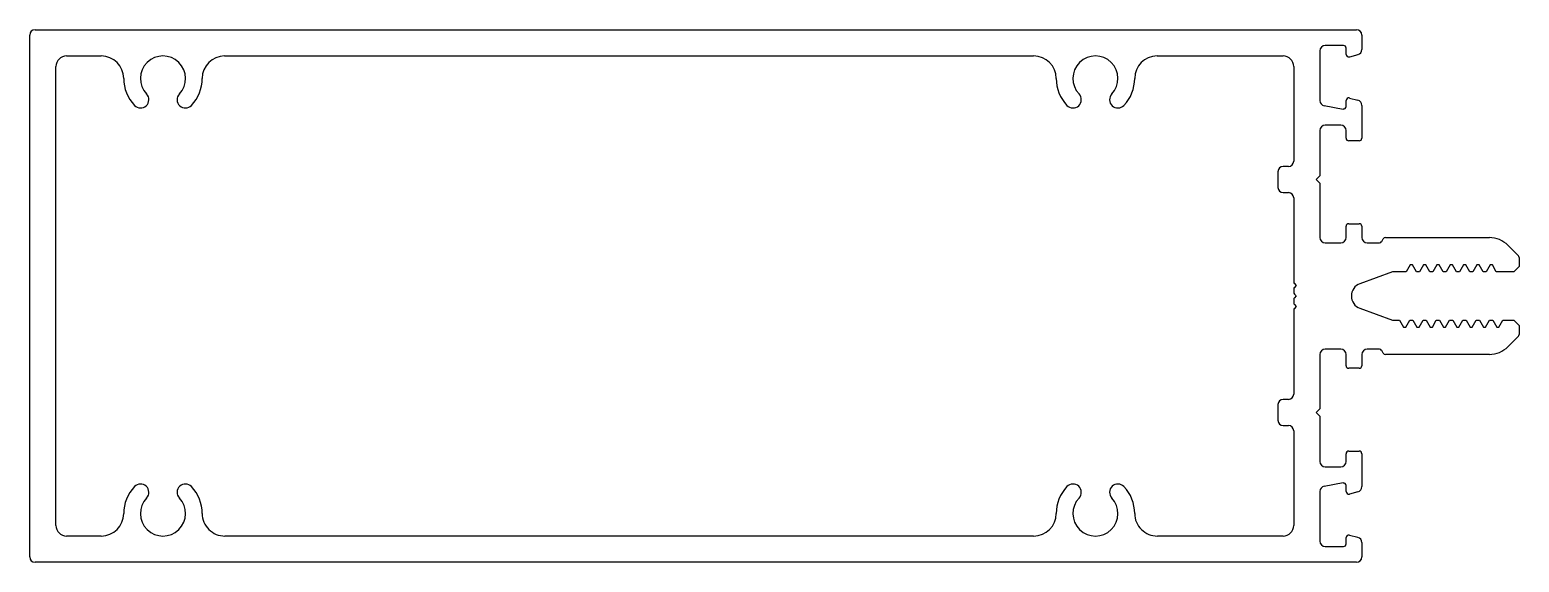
# Model space of a CAD drawing. Extents: x -61 to 81, y -19 to 32.
import ezdxf

# ---------------------------------------------------------------- set-up
doc = ezdxf.new("R2010")
doc.units = 0
doc.layers.get('0').update_dxf_attribs({"linetype": 'CONTINUOUS'})

msp = doc.modelspace()

# ---------------------------------------------------------------- linework, layer by layer
for p, q in [((-60.76, -18.53), (-60.76, 31.27)), ((-60.26, 31.77), (65.74, 31.77)), ((66.24, 31.27), (66.24, 29.88)), ((64.49, 30.27), (62.74, 30.27)), ((64.74, 29.42), (64.74, 30.02)), ((-57.26, 29.27), (-53.95, 29.27)), ((-42.19, 29.27), (34.95, 29.27)), ((46.71, 29.27), (58.74, 29.27)), ((62.24, 29.77), (62.24, 25.02)), ((65.87, 29.39), (65.06, 29.17)), ((-58.26, -15.53), (-58.26, 28.27)), ((59.74, 28.27), (59.74, 19.23)), ((62.66, 24.53), (64.45, 24.21)), ((64.74, 24.46), (64.74, 25.02)), ((65.06, 25.26), (65.87, 25.05)), ((66.24, 24.56), (66.24, 21.42)), ((62.24, 22.17), (62.24, 17.84)), ((64.24, 22.67), (62.74, 22.67)), ((64.74, 21.42), (64.74, 22.17)), ((65.99, 21.17), (64.99, 21.17)), ((59.24, 18.73), (58.74, 18.73)), ((58.24, 18.23), (58.24, 16.73)), ((62.24, 17.84), (61.89, 17.48)), ((61.89, 17.48), (62.24, 17.13)), ((62.24, 17.13), (62.24, 11.94)), ((58.74, 16.23), (59.24, 16.23)), ((59.74, 15.73), (59.74, 8.48)), ((64.74, 11.94), (64.74, 13.02)), ((64.99, 13.27), (65.99, 13.27)), ((66.24, 13.02), (66.24, 11.94)), ((62.74, 11.44), (64.24, 11.44)), ((66.74, 11.44), (67.91, 11.44)), ((68.13, 11.56), (68.27, 11.81)), ((68.49, 11.94), (78.4, 11.94)), ((80.17, 11.21), (81.17, 10.21)), ((81.24, 10.03), (81.24, 9.19)), ((69.17, 8.67), (66.06, 7.54)), ((70.47, 8.69), (69.26, 8.69)), ((70.85, 9.35), (70.47, 8.69)), ((71.06, 9.35), (70.85, 9.35)), ((71.44, 8.69), (71.06, 9.35)), ((71.74, 8.69), (71.44, 8.69)), ((72.12, 9.35), (71.74, 8.69)), ((72.33, 9.35), (72.12, 9.35)), ((72.71, 8.69), (72.33, 9.35)), ((73.01, 8.69), (72.71, 8.69)), ((73.39, 9.35), (73.01, 8.69)), ((73.6, 9.35), (73.39, 9.35)), ((73.98, 8.69), (73.6, 9.35)), ((74.28, 8.69), (73.98, 8.69)), ((74.66, 9.35), (74.28, 8.69)), ((74.87, 9.35), (74.66, 9.35)), ((75.25, 8.69), (74.87, 9.35)), ((75.55, 8.69), (75.25, 8.69)), ((75.93, 9.35), (75.55, 8.69)), ((76.14, 9.35), (75.93, 9.35)), ((76.52, 8.69), (76.14, 9.35)), ((76.82, 8.69), (76.52, 8.69)), ((77.2, 9.35), (76.82, 8.69)), ((77.41, 9.35), (77.2, 9.35)), ((77.79, 8.69), (77.41, 9.35)), ((78.09, 8.69), (77.79, 8.69)), ((78.47, 9.35), (78.09, 8.69)), ((78.68, 9.35), (78.47, 9.35)), ((79.06, 8.69), (78.68, 9.35)), ((80.74, 8.69), (79.06, 8.69)), ((81.24, 9.19), (80.74, 8.69)), ((59.74, 8.48), (59.74, 7.72)), ((59.82, 7.55), (59.99, 7.37)), ((59.99, 7.37), (59.82, 7.19)), ((59.74, 7.02), (59.74, 6.72)), ((59.74, 6.02), (59.74, 5.72)), ((59.82, 6.55), (59.99, 6.37)), ((59.99, 6.37), (59.82, 6.19)), ((59.74, 5.02), (59.74, 4.26)), ((59.74, 4.26), (59.74, -2.99)), ((59.82, 5.55), (59.99, 5.37)), ((59.99, 5.37), (59.82, 5.19)), ((66.06, 5.2), (69.17, 4.06)), ((69.26, 4.05), (69.84, 4.05)), ((69.84, 4.05), (70.22, 3.39)), ((70.22, 3.39), (70.42, 3.39)), ((70.42, 3.39), (70.8, 4.05)), ((70.8, 4.05), (71.11, 4.05)), ((71.11, 4.05), (71.49, 3.39)), ((71.49, 3.39), (71.69, 3.39)), ((71.69, 3.39), (72.07, 4.05)), ((72.07, 4.05), (72.38, 4.05)), ((72.38, 4.05), (72.76, 3.39)), ((72.76, 3.39), (72.96, 3.39)), ((72.96, 3.39), (73.34, 4.05)), ((73.34, 4.05), (73.65, 4.05)), ((73.65, 4.05), (74.03, 3.39)), ((74.03, 3.39), (74.23, 3.39)), ((74.23, 3.39), (74.61, 4.05)), ((74.61, 4.05), (74.92, 4.05)), ((74.92, 4.05), (75.3, 3.39)), ((75.3, 3.39), (75.5, 3.39)), ((75.5, 3.39), (75.88, 4.05)), ((75.88, 4.05), (76.19, 4.05)), ((76.19, 4.05), (76.57, 3.39)), ((76.57, 3.39), (76.77, 3.39)), ((76.77, 3.39), (77.15, 4.05)), ((77.15, 4.05), (77.46, 4.05)), ((77.46, 4.05), (77.84, 3.39)), ((77.84, 3.39), (78.04, 3.39)), ((78.04, 3.39), (78.42, 4.05)), ((78.42, 4.05), (78.73, 4.05)), ((78.73, 4.05), (79.11, 3.39)), ((79.11, 3.39), (79.31, 3.39)), ((79.31, 3.39), (79.69, 4.05)), ((79.69, 4.05), (80.74, 4.05)), ((80.74, 4.05), (81.24, 3.55)), ((81.24, 3.55), (81.24, 2.71)), ((81.17, 2.53), (80.17, 1.53)), ((62.24, 0.8), (62.24, -4.39)), ((64.24, 1.3), (62.74, 1.3)), ((64.74, -0.28), (64.74, 0.8)), ((66.24, 0.8), (66.24, -0.28)), ((67.91, 1.3), (66.74, 1.3)), ((68.27, 0.92), (68.13, 1.17)), ((78.4, 0.8), (68.49, 0.8)), ((65.99, -0.53), (64.99, -0.53)), ((58.24, -3.99), (58.24, -5.49)), ((59.24, -3.49), (58.74, -3.49)), ((62.24, -4.39), (61.89, -4.74)), ((61.89, -4.74), (62.24, -5.1)), ((62.24, -5.1), (62.24, -9.43)), ((58.74, -5.99), (59.24, -5.99)), ((59.74, -6.49), (59.74, -15.53)), ((64.99, -8.43), (65.99, -8.43)), ((62.74, -9.93), (64.24, -9.93)), ((64.74, -9.43), (64.74, -8.68)), ((66.24, -8.68), (66.24, -11.82)), ((62.24, -12.28), (62.24, -17.03)), ((64.45, -11.47), (62.66, -11.79)), ((64.74, -12.28), (64.74, -11.72)), ((65.87, -12.31), (65.06, -12.53)), ((-53.95, -16.53), (-57.26, -16.53)), ((34.95, -16.53), (-42.15, -16.53)), ((58.74, -16.53), (46.75, -16.53)), ((64.74, -17.28), (64.74, -16.68)), ((65.06, -16.44), (65.87, -16.65)), ((62.74, -17.53), (64.49, -17.53)), ((66.24, -17.14), (66.24, -18.53)), ((65.74, -19.03), (-60.26, -19.03))]:
    msp.add_line(p, q)
for centre, radius, start, end in [((-60.26, 31.27), 0.5, 90, 180), ((65.74, 31.27), 0.5, 0, 90), ((62.74, 29.77), 0.5, 90, 180), ((64.49, 30.02), 0.25, 360, 90), ((65.74, 29.88), 0.5, 285, 360), ((-57.26, 28.27), 1, 90, 180), ((-53.95, 27.12), 2.15, 0.0055, 90), ((-48.06, 27.12), 2.15, 316.6427, 223.3573), ((-42.17, 27.12), 2.15, 90.432, 179.9951), ((34.95, 27.12), 2.15, 0.0055, 90), ((40.84, 27.12), 2.15, 316.6427, 223.3573), ((46.73, 27.12), 2.15, 90.432, 179.9951), ((58.74, 28.27), 1, 360, 90), ((64.99, 29.42), 0.25, 180, 285), ((-48.06, 27.12), 3.74, 180.0055, 223.3573), ((-48.06, 27.12), 3.74, 316.6427, 359.9951), ((40.84, 27.12), 3.74, 180.0055, 223.3573), ((40.84, 27.12), 3.74, 316.6427, 359.9951), ((-50.2, 25.1), 0.794, 223.3573, 43.3573), ((-45.92, 25.1), 0.794, 136.6427, 316.6427), ((38.7, 25.1), 0.794, 223.3573, 43.3573), ((42.98, 25.1), 0.794, 136.6427, 316.6427), ((62.74, 25.02), 0.5, 180, 260), ((64.49, 24.46), 0.25, 260, 0), ((64.99, 25.02), 0.25, 75, 180), ((65.74, 24.56), 0.5, 0, 75), ((62.74, 22.17), 0.5, 90, 180), ((64.24, 22.17), 0.5, 0.0001, 90), ((64.99, 21.42), 0.25, 180.0001, 270), ((65.99, 21.42), 0.25, 270, 0), ((58.74, 18.23), 0.5, 90, 180), ((59.24, 19.23), 0.5, 270, 360), ((61.99, 17.13), 0.25, 360, 0.0135), ((58.74, 16.73), 0.5, 180, 270), ((59.24, 15.73), 0.5, 360, 90), ((64.99, 13.02), 0.25, 90, 180), ((65.99, 13.02), 0.25, 0, 90), ((62.74, 11.94), 0.5, 180, 270), ((64.24, 11.94), 0.5, 270, 360), ((66.74, 11.94), 0.5, 180, 270), ((67.91, 11.69), 0.25, 270, 330), ((68.49, 11.69), 0.25, 90, 150), ((78.4, 9.44), 2.5, 45, 90), ((80.99, 10.03), 0.25, 0, 45), ((69.26, 8.44), 0.25, 90, 110), ((59.99, 7.72), 0.25, 180, 225), ((59.99, 7.02), 0.25, 135, 180), ((66.49, 6.37), 1.25, 110, 250), ((59.99, 6.72), 0.25, 180, 225), ((59.99, 6.02), 0.25, 135, 180), ((59.99, 5.72), 0.25, 180, 225), ((59.99, 5.02), 0.25, 135, 180), ((69.26, 4.3), 0.25, 250, 270), ((78.4, 3.3), 2.5, 270, 315), ((80.99, 2.71), 0.25, 315, 0), ((62.74, 0.8), 0.5, 90, 180), ((64.24, 0.8), 0.5, 0, 90), ((66.74, 0.8), 0.5, 90, 180), ((67.91, 1.05), 0.25, 30, 90), ((68.49, 1.05), 0.25, 210, 270), ((64.99, -0.28), 0.25, 180, 270), ((65.99, -0.28), 0.25, 270, 0), ((58.74, -3.99), 0.5, 90, 180), ((59.24, -2.99), 0.5, 270, 360), ((58.74, -5.49), 0.5, 180, 270), ((59.24, -6.49), 0.5, 360, 90), ((64.99, -8.68), 0.25, 90, 179.9999), ((65.99, -8.68), 0.25, 360, 90), ((62.74, -9.43), 0.5, 180, 270), ((64.24, -9.43), 0.5, 270, 359.9999), ((-48.06, -14.38), 3.74, 136.6427, 179.9945), ((-50.2, -12.36), 0.794, 316.6428, 136.6427), ((-45.92, -12.36), 0.794, 43.3573, 223.3572), ((-48.06, -14.38), 3.74, 0.0049, 43.3573), ((40.84, -14.38), 3.74, 136.6427, 179.9945), ((38.7, -12.36), 0.794, 316.6428, 136.6427), ((42.98, -12.36), 0.794, 43.3573, 223.3573), ((40.84, -14.38), 3.74, 0.0049, 43.3573), ((62.74, -12.28), 0.5, 100, 180), ((64.49, -11.72), 0.25, 360, 100), ((64.99, -12.28), 0.25, 180, 285), ((65.74, -11.82), 0.5, 285, 360), ((-48.06, -14.38), 2.15, 136.6427, 43.3573), ((40.84, -14.38), 2.15, 136.6427, 43.3573), ((-57.26, -15.53), 1, 180, 270), ((-53.95, -14.38), 2.15, 270.0006, 359.9945), ((-42.17, -14.38), 2.15, 180.0049, 270.432), ((34.95, -14.38), 2.15, 270, 359.9945), ((46.73, -14.38), 2.15, 180.0049, 270.432), ((58.74, -15.53), 1, 270, 360), ((62.74, -17.03), 0.5, 180, 270), ((64.99, -16.68), 0.25, 75, 180), ((65.74, -17.14), 0.5, 360, 75), ((64.49, -17.28), 0.25, 270, 0), ((-60.26, -18.53), 0.5, 180, 270), ((65.74, -18.53), 0.5, 270, 0)]:
    msp.add_arc(centre, radius, start, end)

doc.saveas('drawing.dxf')
